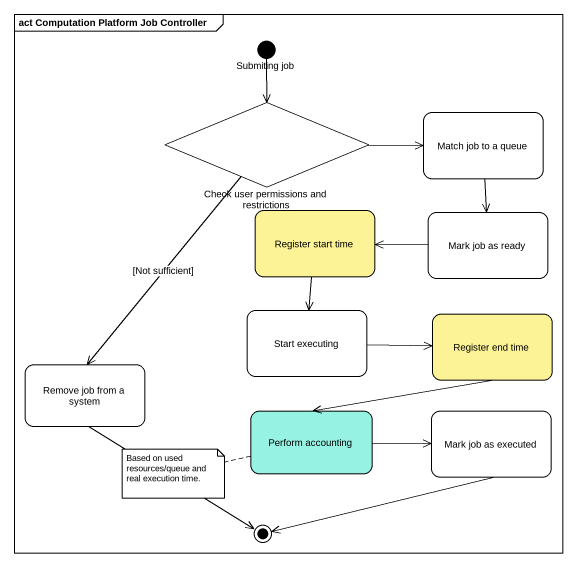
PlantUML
@startuml
mainframe act Computation Platform Job Controller
hide empty description
state "Submiting job" as Submiting_job <<start>>
state "Check user permissions and restrictions" as Check_user_permissions_and <<choice>>
state "Match job to a queue" as Match_job_to_a_queue
state "Register start time" as Register_start_time #FCF296
state "Mark job as ready" as Mark_job_as_ready
state "Start executing" as Start_executing
state "Register end time" as Register_end_time #FCF296
state "Remove job from a system" as Remove_job_from_a_system
state "Perform accounting" as Perform_accounting #96F2E3
state "Mark job as executed" as Mark_job_as_executed
Submiting_job --> Check_user_permissions_and
Check_user_permissions_and -right-> Match_job_to_a_queue
Check_user_permissions_and --> Remove_job_from_a_system : [Not sufficient]
Match_job_to_a_queue --> Mark_job_as_ready
Register_start_time --> Start_executing
Mark_job_as_ready -left-> Register_start_time
Start_executing -right-> Register_end_time
Register_end_time -left-> Perform_accounting
Perform_accounting -right-> Mark_job_as_executed
Remove_job_from_a_system --> [*]
Mark_job_as_executed -left-> [*]
note left of Perform_accounting : Based on used resources/queue and real execution time.
@enduml
